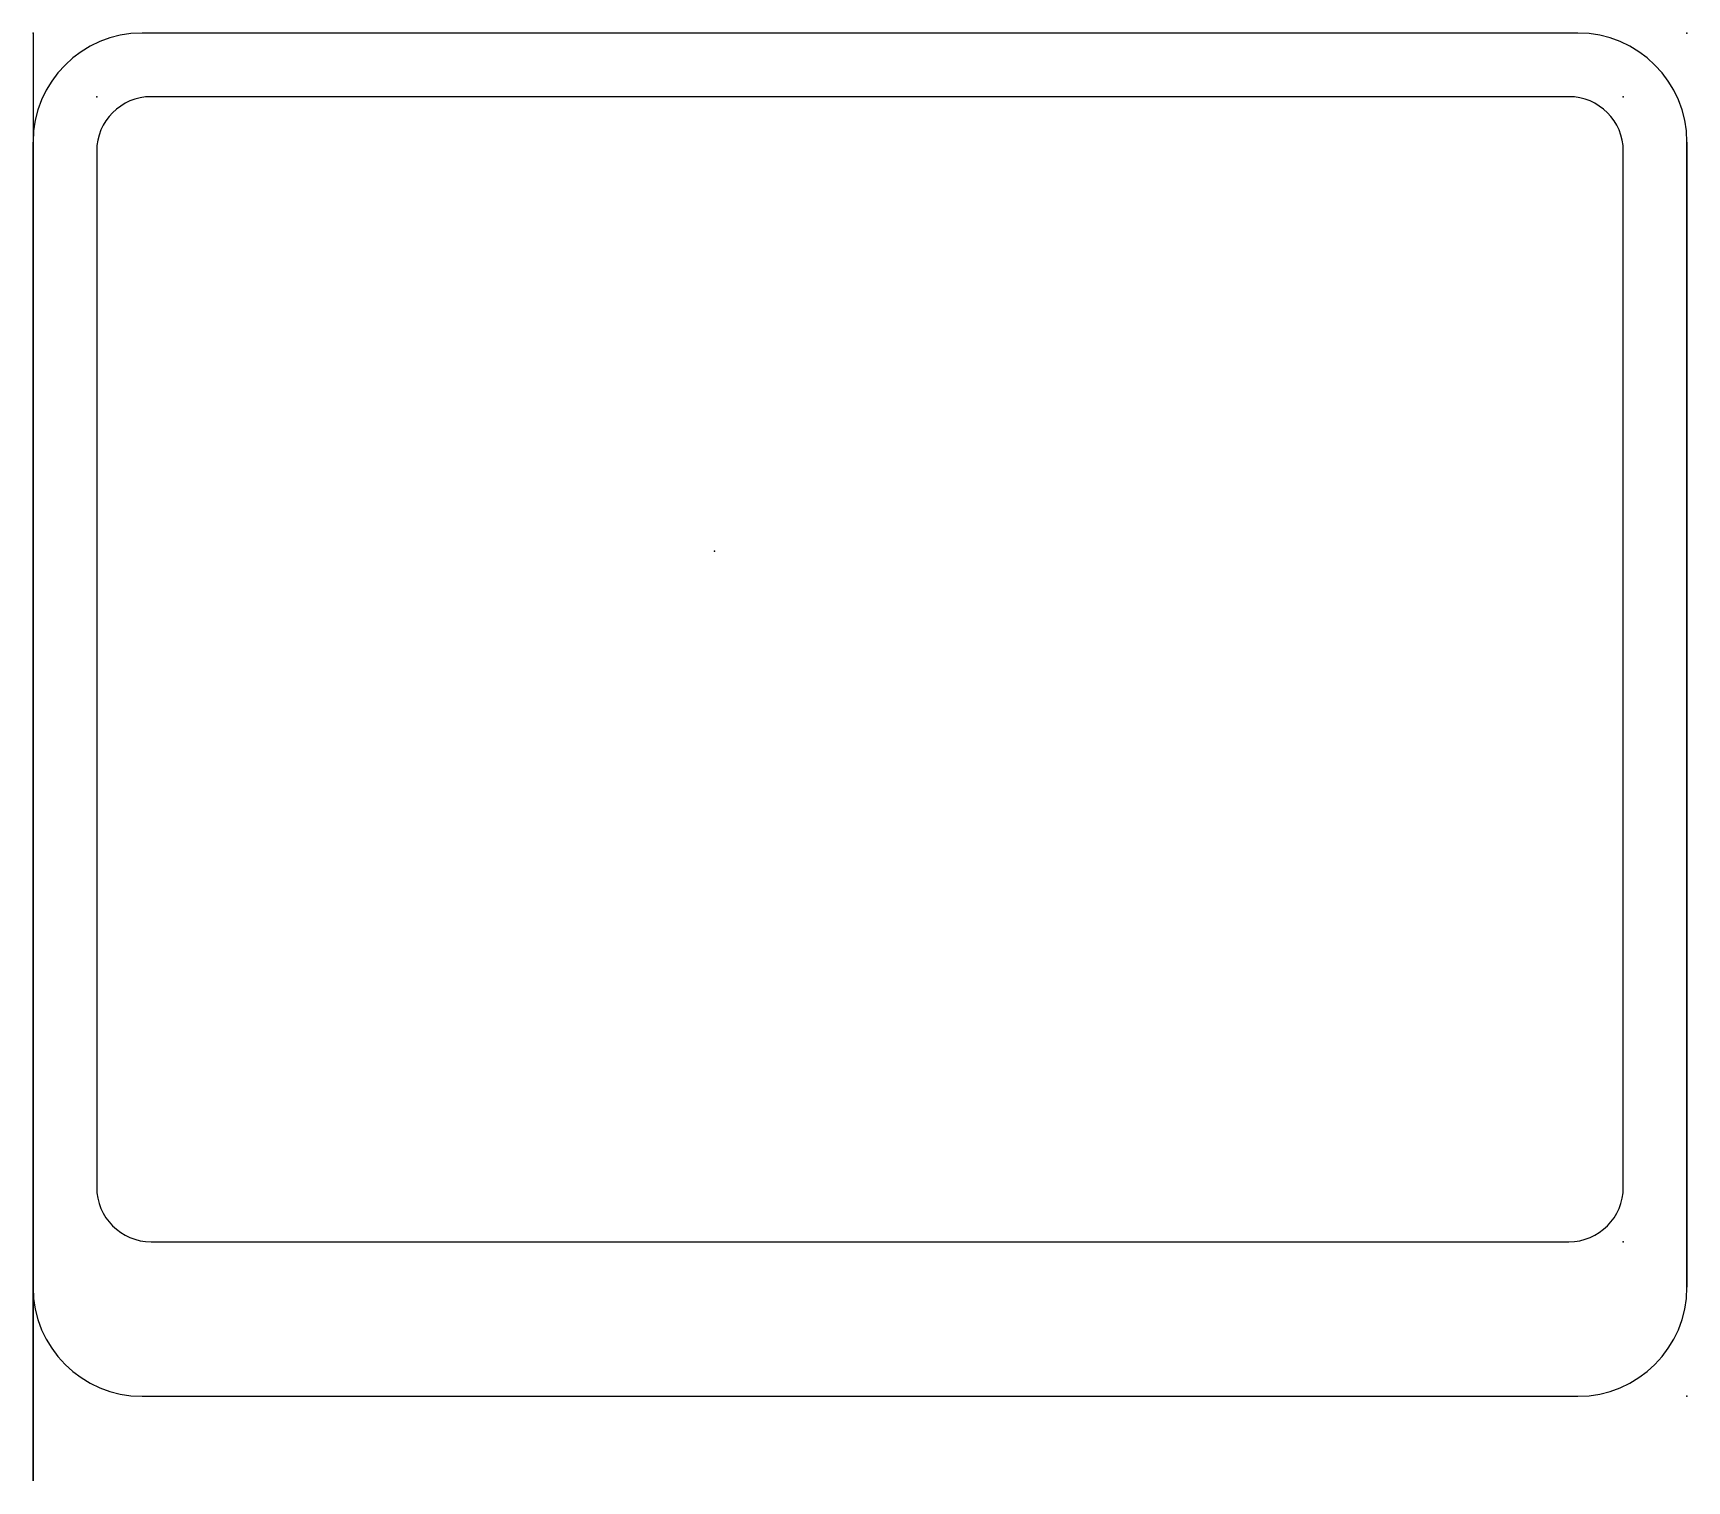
# Model space of a CAD drawing. Header units: millimetres. Extents: x -37.5 to 53.5, y -51.2 to 28.5.
import ezdxf

# ---------------------------------------------------------------- set-up
doc = ezdxf.new("R2010")
doc.units = ezdxf.units.MM
doc.header["$MEASUREMENT"] = 0
for name, color, linetype in [('Notanki v5_Sketch1', 7, 'Continuous'), ('Notanki v5_Sketch2', 7, 'Continuous'), ('Notanki v5_Sketch3', 7, 'Continuous'), ('Notanki v5_Sketch4', 7, 'Continuous'), ('Notanki v5_Sketch6', 7, 'Continuous')]:
    doc.layers.add(name, color=color, linetype=linetype)

msp = doc.modelspace()

# ---------------------------------------------------------------- linework, layer by layer
at = {"layer": 'Notanki v5_Sketch1'}
for p, q in [((-37.5, 28.5), (-37.5, -46.5)), ((47.5, 28.5), (-31.5, 28.5)), ((47, 25), (-31, 25)), ((-37.5, 22.5), (-37.5, -40.5)), ((-34, 22), (-34, -35)), ((50, -35), (50, 22)), ((53.5, -40.5), (53.5, 22.5)), ((-31, -38), (47, -38)), ((-31.5, -46.5), (47.5, -46.5))]:
    msp.add_line(p, q, dxfattribs=at)
for centre, radius, start, end in [((-31.5, 22.5), 6, 90, 180), ((47.5, 22.5), 6, 0, 90), ((-31, 22), 3, 90, 180), ((47, 22), 3, 0, 90), ((-31, -35), 3, 180, 270), ((47, -35), 3, 270, 0), ((-31.5, -40.5), 6, 180, 270), ((47.5, -40.5), 6, 270, 360)]:
    msp.add_arc(centre, radius, start, end, dxfattribs=at)
for p in [(-37.5, 28.5), (53.5, 28.5), (-34, 25), (50, 25), (0, 0), (50, -38), (53.5, -46.5)]:
    msp.add_point(p, dxfattribs=at)
at = {"layer": 'Notanki v5_Sketch2'}
for p, q in [((-37.5, 22.5, 0.1), (-37.5, 22.5, -7)), ((-37.5, 22.5, -7), (-37.5, -40.5, -7)), ((-37.5, -40.5, 0.1), (-37.5, 22.5, 0.1)), ((-37.5, -40.5, -7), (-37.5, -40.5, 0.1)), ((-37.5, -46.5, 0.091), (-37.5, -40.5, 0.1)), ((-37.5, -46.5, -7), (-37.5, -40.5, -7)), ((-37.5, -46.5, 0.091), (-37.5, -46.5, -7))]:
    msp.add_line(p, q, dxfattribs=at)
at = {"layer": 'Notanki v5_Sketch2', "extrusion": (-1, 0, 0)}
msp.add_circle((47.479, -3.454, 37.5), 3.678, dxfattribs=at)
at = {"layer": 'Notanki v5_Sketch2'}
for p in [(-37.5, 0), (-37.5, -46.5)]:
    msp.add_point(p, dxfattribs=at)
at = {"layer": 'Notanki v5_Sketch3'}
for p, q in [((-37.5, 22.5), (-37.5, 22.5, -6.9)), ((-37.5, -40.5), (-37.5, 22.5)), ((-37.5, 22.5, -6.9), (-37.5, -40.5, -6.9)), ((-37.5, -40.5, -6.9), (-37.5, -40.5))]:
    msp.add_line(p, q, dxfattribs=at)
at = {"layer": 'Notanki v5_Sketch3', "extrusion": (-1, 0, 0)}
msp.add_circle((46.931, -3.43, 37.5), 3.07, dxfattribs=at)
at = {"layer": 'Notanki v5_Sketch3'}
msp.add_point((-37.5, 0), dxfattribs=at)
at = {"layer": 'Notanki v5_Sketch4'}
for p, q in [((-37.5, 22.5), (-37.5, 22.5, -6.9)), ((-37.5, 22.5, -6.9), (-37.5, -40.5, -6.9)), ((-37.5, -40.5), (-37.5, 22.5)), ((-37.5, -5, -3), (-37.5, -5, -2.85)), ((-37.5, -5.85, -2), (-37.5, -12.398, -2)), ((-37.5, -5.85, -3), (-37.5, -5.85, -2.85)), ((-37.5, -12.398, -3.85), (-37.5, -5.85, -3.85)), ((-37.5, -5.85, -2.85), (-37.5, -12.398, -2.85)), ((-37.5, -12.398, -3), (-37.5, -5.85, -3)), ((-37.5, -9), (-37.5, -9, -6.9)), ((-37.5, -12.398, -2.85), (-37.5, -12.398, -3)), ((-37.5, -13.248, -2.85), (-37.5, -13.248, -3)), ((-37.5, -40.5, -6.9), (-37.5, -40.5))]:
    msp.add_line(p, q, dxfattribs=at)
at = {"layer": 'Notanki v5_Sketch4', "extrusion": (-1, 0, 0)}
for centre, start, end in [((5.85, -3, 37.5), 180, 270), ((5.85, -2.85, 37.5), 90, 180), ((12.398, -2.85, 37.5), 0, 90), ((12.398, -3, 37.5), 270, 360)]:
    msp.add_arc(centre, 0.85, start, end, dxfattribs=at)
at = {"layer": 'Notanki v5_Sketch4', "extrusion": (1, 0, 0)}
msp.add_open_spline([(-37.5, 22.5, -6.9), (-37.5, -9, -4), (-37.5, -40.5, -6.9)], degree=2, dxfattribs=at)
at = {"layer": 'Notanki v5_Sketch4'}
msp.add_point((-37.5, 0), dxfattribs=at)
at = {"layer": 'Notanki v5_Sketch6'}
for p, q in [((53.5, 22.5, -6.9), (53.5, 22.5)), ((53.5, 22.5), (53.5, -40.5)), ((53.5, -18), (53.5, -29)), ((53.5, -18, -3), (53.5, -29, -3)), ((53.5, -18.5, -3), (53.5, -28.5, -3)), ((53.5, -19, -3.647), (53.5, -28, -3.647)), ((53.5, -28, -2.5), (53.5, -19, -2.5)), ((53.5, -28, -2.353), (53.5, -19, -2.353)), ((53.5, -19, -3.5), (53.5, -28, -3.5)), ((53.5, -40.5), (53.5, -40.5, -6.9))]:
    msp.add_line(p, q, dxfattribs=at)
at = {"layer": 'Notanki v5_Sketch6', "extrusion": (1, 0, 0)}
for centre, radius, start, end in [((-19, -3, 53.5), 0.647, 0, 90), ((-19, -3, 53.5), 0.647, 270, 360), ((-19, -3, 53.5), 0.5, 0, 90), ((-19, -3, 53.5), 0.5, 270, 360), ((-28, -3, 53.5), 0.647, 180, 270), ((-28, -3, 53.5), 0.5, 90, 180), ((-28, -3, 53.5), 0.647, 90, 180), ((-28, -3, 53.5), 0.5, 180, 270)]:
    msp.add_arc(centre, radius, start, end, dxfattribs=at)
msp.add_open_spline([(53.5, -40.5, -6.9), (53.5, -9, -4), (53.5, 22.5, -6.9)], degree=2, dxfattribs=at)
at = {"layer": 'Notanki v5_Sketch6'}
for p in [(53.5, 0), (53.5, -18.5, -3.5), (53.5, -28.5, -2.5), (53.5, -28.5, -3.5)]:
    msp.add_point(p, dxfattribs=at)

doc.saveas('drawing.dxf')
